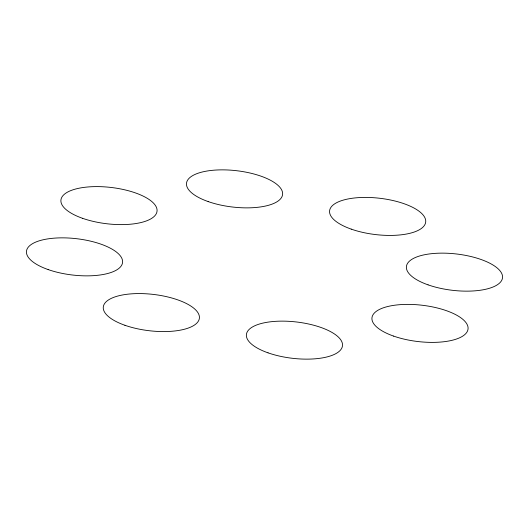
<?xml version="1.0" encoding="UTF-8"?>
<svg xmlns="http://www.w3.org/2000/svg" width="529" height="529" viewBox="0 0 529 529"><rect width="100%" height="100%" fill="white"/><g stroke="black" fill="none" stroke-linecap="round" stroke-linejoin="round"><path stroke-width="0.79" d="M428.067 284.853A48.364 18.27 6.7 0 0 502.477 278.029A48.364 18.27 6.7 0 0 432.881 253.55A48.364 18.27 6.7 0 0 428.067 284.853M351.249 229.13A48.364 18.27 6.7 0 0 425.653 222.306A48.364 18.27 6.7 0 0 356.063 197.826A48.364 18.27 6.7 0 0 351.249 229.13M82.584 218.318A48.364 18.27 6.7 0 0 156.994 211.501A48.364 18.27 6.7 0 0 87.397 187.015A48.364 18.27 6.7 0 0 82.584 218.318M208.142 201.569A48.364 18.27 6.7 0 0 282.552 194.751A48.364 18.27 6.7 0 0 212.962 170.272A48.364 18.27 6.7 0 0 208.142 201.569M124.937 325.282A48.364 18.27 6.7 0 0 199.347 318.465A48.364 18.27 6.7 0 0 129.75 293.985A48.364 18.27 6.7 0 0 124.937 325.282M48.119 269.565A48.364 18.27 6.7 0 0 122.523 262.741A48.364 18.27 6.7 0 0 52.933 238.262A48.364 18.27 6.7 0 0 48.119 269.565M393.602 336.094A48.364 18.27 6.7 0 0 468.006 329.276A48.364 18.27 6.7 0 0 398.416 304.797A48.364 18.27 6.7 0 0 393.602 336.094M268.044 352.843A48.364 18.27 6.7 0 0 342.448 346.026A48.364 18.27 6.7 0 0 272.858 321.546A48.364 18.27 6.7 0 0 268.044 352.843"/></g></svg>
